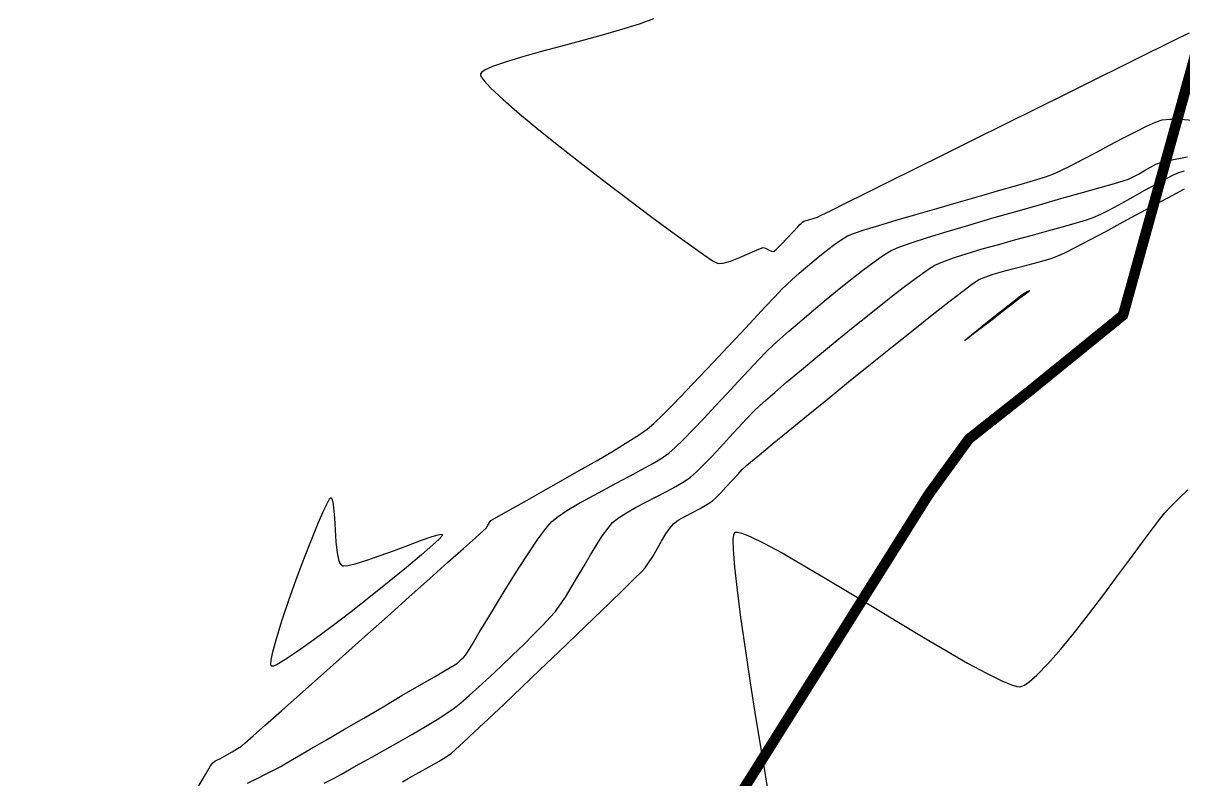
# Model space of a CAD drawing. Header units: metres. Extents: x 708868 to 711043, y 5411316 to 5413138.
# Drawn here: x 710275.7 to 710386.3, y 5412477.5 to 5412549.5 of the extents above; entities that cross this region are included whole.
import ezdxf

# ---------------------------------------------------------------- set-up
doc = ezdxf.new("R2010")
doc.units = ezdxf.units.M
doc.linetypes.add('DASHED', pattern=[0.75, 0.5, -0.25])
for name, color, linetype in [('C-ANNO-TABL', 1, 'Continuous'), ('Rionegro 2010_Contours', 7, 'Continuous'), ('Rionegro 2014_Contours', 7, 'Continuous'), ('Rionegro 2018_Contours', 7, 'Continuous')]:
    doc.layers.add(name, color=color, linetype=linetype)

msp = doc.modelspace()

# ---------------------------------------------------------------- linework, layer by layer
at = {"layer": 'C-ANNO-TABL', "color": 4, "linetype": 'DASHED', "true_color": 0x3dffff, "const_width": 1, "flags": 128}
msp.add_lwpolyline([(711042.54, 5413065.08), (710960.96, 5413110.4), (710928.51, 5413129.62), (710904.96, 5413136.48), (710878.34, 5413137.92), (710860.98, 5413136.79), (710843.25, 5413130), (710825.89, 5413114.54), (710808.92, 5413089.66), (710785.53, 5413050.07), (710767.48, 5413018.5), (710750.58, 5412962.4), (710732.95, 5412902.16), (710722.63, 5412876.69), (710711.1, 5412854.24), (710709.27, 5412838.47), (710712.25, 5412799.16), (710711.4, 5412767.16), (710706.84, 5412750.08), (710696.97, 5412735.65), (710677.97, 5412728.44), (710654.04, 5412726.54), (710627.07, 5412724.64), (710606.56, 5412720.47), (710589.8, 5412712.38), (710580.58, 5412698.73), (710577.45, 5412692.07), (710576.62, 5412681.45), (710581.7, 5412658.89), (710586.52, 5412640.58), (710590.14, 5412620.11), (710586.76, 5412609.51), (710569.89, 5412600.36), (710548.45, 5412592.65), (710519.16, 5412593.65), (710507.9, 5412592.67), (710498.04, 5412592.91), (710476.65, 5412590.53), (710453.44, 5412584.65), (710430.06, 5412578.87), (710407.17, 5412571.65), (710393.36, 5412565.35), (710390.57, 5412558.78), (710388.56, 5412550.53), (710383.7, 5412533.01), (710380.56, 5412521.69), (710371.65, 5412514.46), (710365.86, 5412509.89), (710362.01, 5412504.59), (710331.38, 5412455.85), (710322.46, 5412437.3), (710314.75, 5412419.96), (710310.91, 5412404.45), (710310.19, 5412389.52), (710312.36, 5412375.55), (710316.7, 5412365.43), (710327.06, 5412353.87), (710331.95, 5412345.85), (710336.14, 5412343.08), (710341.7, 5412343.55), (710347.66, 5412345.73), (710357.76, 5412346.03), (710373.48, 5412344.55), (710380.94, 5412341.93), (710387.56, 5412337.03), (710390.34, 5412331.13), (710393.23, 5412321.91), (710394.37, 5412314.08), (710391.95, 5412287.73), (710391.95, 5412242), (710398.77, 5412181.36), (710397.17, 5412154.92), (710391.09, 5412141.08), (710382.35, 5412135.26), (710365.93, 5412125.12), (710349.52, 5412122.86), (710314.94, 5412100.53), (710310.16, 5412097.45), (710304.08, 5412096.97), (710288.95, 5412103.64), (710260.4, 5412118.75), (710227.16, 5412131.8), (710192.2, 5412139.84), (710067.13, 5412167.23), (710056.51, 5412173.82), (710010.25, 5412214.54), (709997.9, 5412231.7), (709990.99, 5412235.84), (709981.95, 5412236.81), (709941.87, 5412226.35), (709906.21, 5412219.68), (709872.55, 5412206.97), (709858.98, 5412200.97), (709841.48, 5412178.77), (709831.7, 5412162.57), (709826.82, 5412138.12), (709826.1, 5412113.87), (709847.99, 5412057.97), (709847.99, 5412027.52), (709841.15, 5411995.84), (709821.68, 5411967.67), (709785.13, 5411896), (709764.5, 5411870.43), (709729.92, 5411841.63), (709687.88, 5411828.1), (709653.61, 5411828.39), (709636.8, 5411836.29), (709611.99, 5411871.53), (709572.15, 5411935.23), (709533.47, 5411953.88), (709461.2, 5411963.08), (709400.58, 5411961.74), (709328.3, 5411946.17), (709283.9, 5411933.17), (709246.82, 5411886.15), (709230.21, 5411871.99), (709186.77, 5411865.79), (709143.57, 5411868.97), (709131.37, 5411871.68), (709115.44, 5411870.35), (709084.2, 5411857.65), (709062.64, 5411854.33), (708913.41, 5411851.54)], dxfattribs=at)
at = {"layer": 'Rionegro 2010_Contours'}
for points in [[(710321.04, 5412542.62, 249), (710321.45, 5412542.24, 249), (710323.01, 5412540.89, 249), (710324.84, 5412539.37, 249), (710326.89, 5412537.73, 249), (710329.07, 5412536.02, 249), (710331.3, 5412534.29, 249), (710333.51, 5412532.62, 249), (710335.61, 5412531.04, 249), (710337.54, 5412529.62, 249), (710339.21, 5412528.41, 249), (710340.55, 5412527.47, 249), (710341.48, 5412526.85, 249), (710341.93, 5412526.61, 249), (710342.43, 5412526.65, 249), (710343.13, 5412526.85, 249), (710343.92, 5412527.15, 249), (710344.72, 5412527.49, 249), (710345.44, 5412527.81, 249), (710345.97, 5412528.05, 249), (710346.24, 5412528.14, 249), (710346.46, 5412528.07, 249), (710346.75, 5412527.93, 249), (710347.03, 5412527.79, 249), (710347.24, 5412527.75, 249), (710347.49, 5412527.95, 249), (710347.96, 5412528.42, 249), (710348.53, 5412529.03, 249), (710349.1, 5412529.64, 249), (710349.54, 5412530.12, 249), (710349.74, 5412530.34, 249), (710349.85, 5412530.44, 249), (710350, 5412530.56, 249), (710350.12, 5412530.65, 249), (710350.33, 5412530.71, 249), (710350.7, 5412530.82, 249), (710351.11, 5412530.94, 249), (710351.42, 5412531.04, 249), (710351.78, 5412531.21, 249), (710352.72, 5412531.67, 249), (710354.16, 5412532.39, 249), (710356.03, 5412533.31, 249), (710358.26, 5412534.42, 249), (710360.78, 5412535.67, 249), (710363.52, 5412537.03, 249), (710366.4, 5412538.46, 249), (710369.36, 5412539.93, 249), (710372.31, 5412541.4, 249), (710375.19, 5412542.83, 249), (710377.92, 5412544.18, 249), (710380.44, 5412545.43, 249), (710382.67, 5412546.53, 249), (710384.53, 5412547.46, 249), (710385.96, 5412548.16, 249), (710386.89, 5412548.61, 249)], [(710292.31, 5412476.68, 248), (710293.04, 5412477.9, 248), (710293.54, 5412478.72, 248), (710293.74, 5412479.03, 248), (710293.93, 5412479.16, 248), (710294.2, 5412479.3, 248), (710294.41, 5412479.41, 248), (710294.64, 5412479.53, 248), (710295.08, 5412479.78, 248), (710295.61, 5412480.08, 248), (710296.11, 5412480.38, 248), (710296.48, 5412480.62, 248), (710296.81, 5412480.9, 248), (710297.6, 5412481.59, 248), (710298.78, 5412482.64, 248), (710300.29, 5412483.97, 248), (710302.06, 5412485.54, 248), (710304.02, 5412487.29, 248), (710306.11, 5412489.15, 248), (710308.26, 5412491.07, 248), (710310.41, 5412492.98, 248), (710312.48, 5412494.84, 248), (710314.43, 5412496.57, 248), (710316.17, 5412498.13, 248), (710317.65, 5412499.45, 248), (710318.79, 5412500.47, 248), (710319.53, 5412501.14, 248), (710319.81, 5412501.39, 248), (710319.96, 5412501.62, 248), (710320.13, 5412501.91, 248), (710320.28, 5412502.13, 248), (710320.56, 5412502.29, 248), (710321.28, 5412502.7, 248), (710322.36, 5412503.3, 248), (710323.73, 5412504.06, 248), (710325.29, 5412504.94, 248), (710326.98, 5412505.89, 248), (710328.7, 5412506.87, 248), (710330.39, 5412507.85, 248), (710331.97, 5412508.77, 248), (710333.34, 5412509.6, 248), (710334.44, 5412510.3, 248), (710335.19, 5412510.83, 248), (710335.81, 5412511.37, 248), (710336.67, 5412512.2, 248), (710337.71, 5412513.25, 248), (710338.9, 5412514.47, 248), (710340.18, 5412515.81, 248), (710341.51, 5412517.21, 248), (710342.84, 5412518.64, 248), (710344.14, 5412520.02, 248), (710345.35, 5412521.32, 248), (710346.43, 5412522.48, 248), (710347.34, 5412523.45, 248), (710348.03, 5412524.17, 248), (710348.46, 5412524.59, 248), (710349, 5412525.08, 248), (710349.68, 5412525.68, 248), (710350.46, 5412526.35, 248), (710351.29, 5412527.05, 248), (710352.13, 5412527.74, 248), (710352.94, 5412528.36, 248), (710353.67, 5412528.88, 248), (710354.28, 5412529.25, 248), (710354.86, 5412529.48, 248), (710355.88, 5412529.82, 248), (710357.26, 5412530.25, 248), (710358.93, 5412530.75, 248), (710360.8, 5412531.29, 248), (710362.8, 5412531.87, 248), (710364.86, 5412532.46, 248), (710366.88, 5412533.04, 248), (710368.8, 5412533.59, 248), (710370.54, 5412534.09, 248), (710372.02, 5412534.53, 248), (710373.15, 5412534.89, 248), (710373.87, 5412535.14, 248), (710374.63, 5412535.47, 248), (710375.61, 5412535.96, 248), (710376.75, 5412536.55, 248), (710378, 5412537.2, 248), (710379.28, 5412537.89, 248), (710380.55, 5412538.56, 248), (710381.74, 5412539.17, 248), (710382.8, 5412539.69, 248), (710383.67, 5412540.08, 248), (710384.29, 5412540.3, 248), (710385.03, 5412540.38, 248), (710386.03, 5412540.36, 248), (710387.18, 5412540.28, 248)], [(710297.05, 5412477.07, 247), (710297.97, 5412477.53, 247), (710298.84, 5412477.97, 247), (710299.61, 5412478.35, 247), (710300.22, 5412478.68, 247), (710300.76, 5412478.99, 247), (710301.73, 5412479.55, 247), (710303.03, 5412480.31, 247), (710304.58, 5412481.21, 247), (710306.32, 5412482.22, 247), (710308.15, 5412483.29, 247), (710310, 5412484.37, 247), (710311.79, 5412485.42, 247), (710313.44, 5412486.39, 247), (710314.88, 5412487.22, 247), (710316.01, 5412487.89, 247), (710316.77, 5412488.34, 247), (710317.07, 5412488.52, 247), (710317.25, 5412488.67, 247), (710317.48, 5412488.89, 247), (710317.7, 5412489.1, 247), (710317.86, 5412489.28, 247), (710318.05, 5412489.58, 247), (710318.5, 5412490.33, 247), (710319.16, 5412491.43, 247), (710319.97, 5412492.78, 247), (710320.91, 5412494.31, 247), (710321.9, 5412495.92, 247), (710322.91, 5412497.53, 247), (710323.88, 5412499.03, 247), (710324.76, 5412500.33, 247), (710325.51, 5412501.36, 247), (710326.08, 5412502.02, 247), (710326.68, 5412502.5, 247), (710327.52, 5412503.06, 247), (710328.54, 5412503.67, 247), (710329.71, 5412504.32, 247), (710330.96, 5412504.99, 247), (710332.23, 5412505.67, 247), (710333.49, 5412506.33, 247), (710334.67, 5412506.97, 247), (710335.73, 5412507.56, 247), (710336.6, 5412508.09, 247), (710337.24, 5412508.53, 247), (710337.85, 5412509.07, 247), (710338.64, 5412509.83, 247), (710339.57, 5412510.78, 247), (710340.59, 5412511.85, 247), (710341.67, 5412513.01, 247), (710342.77, 5412514.2, 247), (710343.85, 5412515.37, 247), (710344.87, 5412516.46, 247), (710345.79, 5412517.44, 247), (710346.58, 5412518.25, 247), (710347.19, 5412518.84, 247), (710347.82, 5412519.41, 247), (710348.67, 5412520.15, 247), (710349.69, 5412521.03, 247), (710350.84, 5412522.01, 247), (710352.06, 5412523.03, 247), (710353.32, 5412524.06, 247), (710354.56, 5412525.06, 247), (710355.74, 5412525.98, 247), (710356.81, 5412526.78, 247), (710357.73, 5412527.42, 247), (710358.45, 5412527.85, 247), (710359.17, 5412528.16, 247), (710360.36, 5412528.58, 247), (710361.92, 5412529.08, 247), (710363.78, 5412529.66, 247), (710365.85, 5412530.28, 247), (710368.06, 5412530.92, 247), (710370.33, 5412531.58, 247), (710372.58, 5412532.22, 247), (710374.72, 5412532.83, 247), (710376.68, 5412533.38, 247), (710378.38, 5412533.86, 247), (710379.73, 5412534.25, 247), (710380.66, 5412534.52, 247), (710381.09, 5412534.66, 247), (710381.51, 5412534.86, 247), (710382.03, 5412535.14, 247), (710382.6, 5412535.47, 247), (710383.17, 5412535.79, 247), (710383.7, 5412536.07, 247), (710384.12, 5412536.25, 247), (710384.63, 5412536.38, 247), (710385.53, 5412536.57, 247), (710386.7, 5412536.79, 247)], [(710304.38, 5412477.07, 246), (710305.33, 5412477.57, 246), (710306.03, 5412477.95, 246), (710306.77, 5412478.37, 246), (710307.75, 5412478.91, 246), (710308.9, 5412479.55, 246), (710310.16, 5412480.26, 246), (710311.47, 5412481, 246), (710312.78, 5412481.75, 246), (710314.02, 5412482.47, 246), (710315.14, 5412483.15, 246), (710316.08, 5412483.75, 246), (710316.78, 5412484.23, 246), (710317.4, 5412484.73, 246), (710318.2, 5412485.42, 246), (710319.13, 5412486.26, 246), (710320.16, 5412487.21, 246), (710321.25, 5412488.23, 246), (710322.34, 5412489.28, 246), (710323.4, 5412490.31, 246), (710324.38, 5412491.29, 246), (710325.24, 5412492.16, 246), (710325.93, 5412492.89, 246), (710326.42, 5412493.44, 246), (710326.86, 5412494.04, 246), (710327.37, 5412494.82, 246), (710327.93, 5412495.74, 246), (710328.53, 5412496.75, 246), (710329.15, 5412497.8, 246), (710329.76, 5412498.84, 246), (710330.36, 5412499.82, 246), (710330.92, 5412500.69, 246), (710331.44, 5412501.4, 246), (710331.88, 5412501.91, 246), (710332.44, 5412502.36, 246), (710333.19, 5412502.84, 246), (710334.07, 5412503.34, 246), (710335.04, 5412503.86, 246), (710336.04, 5412504.38, 246), (710337.02, 5412504.88, 246), (710337.92, 5412505.37, 246), (710338.7, 5412505.83, 246), (710339.3, 5412506.24, 246), (710339.87, 5412506.74, 246), (710340.56, 5412507.42, 246), (710341.34, 5412508.23, 246), (710342.17, 5412509.12, 246), (710343.02, 5412510.05, 246), (710343.85, 5412510.96, 246), (710344.64, 5412511.81, 246), (710345.34, 5412512.53, 246), (710345.91, 5412513.09, 246), (710346.45, 5412513.57, 246), (710347.34, 5412514.33, 246), (710348.51, 5412515.32, 246), (710349.9, 5412516.48, 246), (710351.46, 5412517.78, 246), (710353.12, 5412519.14, 246), (710354.82, 5412520.53, 246), (710356.51, 5412521.89, 246), (710358.12, 5412523.17, 246), (710359.6, 5412524.32, 246), (710360.88, 5412525.29, 246), (710361.9, 5412526.01, 246), (710362.61, 5412526.45, 246), (710363.36, 5412526.78, 246), (710364.4, 5412527.16, 246), (710365.68, 5412527.57, 246), (710367.13, 5412528, 246), (710368.7, 5412528.44, 246), (710370.33, 5412528.89, 246), (710371.94, 5412529.33, 246), (710373.48, 5412529.75, 246), (710374.89, 5412530.13, 246), (710376.11, 5412530.48, 246), (710377.07, 5412530.77, 246), (710377.71, 5412530.99, 246), (710378.45, 5412531.33, 246), (710379.38, 5412531.8, 246), (710380.43, 5412532.37, 246), (710381.54, 5412532.98, 246), (710382.65, 5412533.6, 246), (710383.71, 5412534.19, 246), (710384.64, 5412534.69, 246), (710385.38, 5412535.08, 246), (710385.88, 5412535.29, 246), (710386.43, 5412535.46, 246)], [(710371.02, 5412523.53, 244), (710370.99, 5412523.52, 244), (710370.9, 5412523.44, 244), (710370.63, 5412523.24, 244), (710370.09, 5412522.81, 244), (710369.2, 5412522.12, 244), (710368.19, 5412521.34, 244), (710367.18, 5412520.57, 244), (710366.3, 5412519.9, 244), (710365.78, 5412519.5, 244), (710365.53, 5412519.32, 244), (710365.45, 5412519.27, 244), (710365.44, 5412519.26, 244), (710365.45, 5412519.27, 244), (710365.52, 5412519.34, 244), (710365.76, 5412519.53, 244), (710366.27, 5412519.95, 244), (710367.13, 5412520.64, 244), (710368.12, 5412521.44, 244), (710369.12, 5412522.23, 244), (710370.01, 5412522.94, 244), (710370.66, 5412523.44, 244), (710370.94, 5412523.66, 244), (710371.19, 5412523.81, 244), (710371.49, 5412523.97, 244), (710371.66, 5412524.03, 244), (710371.53, 5412523.91, 244), (710371.25, 5412523.7, 244), (710371.02, 5412523.53, 244)], [(710346.77, 5412475.94, 244), (710346.16, 5412479.61, 244), (710345.57, 5412483.2, 244), (710345.03, 5412486.65, 244), (710344.54, 5412489.9, 244), (710344.12, 5412492.86, 244), (710343.78, 5412495.47, 244), (710343.53, 5412497.66, 244), (710343.4, 5412499.35, 244), (710343.39, 5412500.3, 244), (710343.43, 5412500.75, 244), (710343.49, 5412500.92, 244), (710343.53, 5412500.96, 244), (710343.59, 5412500.99, 244), (710343.78, 5412501, 244), (710344.2, 5412500.91, 244), (710345.01, 5412500.6, 244), (710346.36, 5412499.93, 244), (710348.05, 5412499.02, 244), (710350, 5412497.9, 244), (710352.15, 5412496.63, 244), (710354.44, 5412495.25, 244), (710356.81, 5412493.82, 244), (710359.18, 5412492.38, 244), (710361.5, 5412490.98, 244), (710363.71, 5412489.68, 244), (710365.74, 5412488.52, 244), (710367.53, 5412487.55, 244), (710369.01, 5412486.82, 244), (710369.93, 5412486.44, 244), (710370.44, 5412486.29, 244), (710370.7, 5412486.27, 244), (710370.8, 5412486.28, 244), (710370.91, 5412486.31, 244), (710371.17, 5412486.42, 244), (710371.62, 5412486.73, 244), (710372.35, 5412487.37, 244), (710373.42, 5412488.48, 244), (710374.62, 5412489.86, 244), (710375.92, 5412491.44, 244), (710377.27, 5412493.16, 244), (710378.62, 5412494.94, 244), (710379.94, 5412496.7, 244), (710381.19, 5412498.38, 244), (710382.31, 5412499.91, 244), (710383.27, 5412501.21, 244), (710384.03, 5412502.21, 244), (710384.54, 5412502.84, 244), (710385.09, 5412503.42, 244), (710385.84, 5412504.17, 244), (710386.75, 5412505.04, 244)], [(710299.34, 5412488.23, 248), (710299.31, 5412488.27, 248), (710299.28, 5412488.42, 248), (710299.31, 5412488.81, 248), (710299.47, 5412489.61, 248), (710299.85, 5412490.97, 248), (710300.37, 5412492.64, 248), (710301.01, 5412494.51, 248), (710301.71, 5412496.48, 248), (710302.44, 5412498.43, 248), (710303.15, 5412500.26, 248), (710303.81, 5412501.87, 248), (710304.36, 5412503.15, 248), (710304.71, 5412503.86, 248), (710304.89, 5412504.18, 248), (710304.98, 5412504.28, 248), (710305.01, 5412504.29, 248), (710305.04, 5412504.27, 248), (710305.11, 5412504.18, 248), (710305.19, 5412503.91, 248), (710305.27, 5412503.33, 248), (710305.34, 5412502.36, 248), (710305.41, 5412501.24, 248), (710305.49, 5412500.09, 248), (710305.61, 5412499.05, 248), (710305.74, 5412498.39, 248), (710305.87, 5412498.04, 248), (710305.98, 5412497.89, 248), (710306.04, 5412497.84, 248), (710306.1, 5412497.81, 248), (710306.26, 5412497.79, 248), (710306.64, 5412497.83, 248), (710307.33, 5412497.99, 248), (710308.43, 5412498.33, 248), (710309.71, 5412498.78, 248), (710311.07, 5412499.27, 248), (710312.41, 5412499.78, 248), (710313.64, 5412500.23, 248), (710314.66, 5412500.58, 248), (710315.25, 5412500.75, 248), (710315.54, 5412500.8, 248), (710315.64, 5412500.78, 248), (710315.67, 5412500.76, 248), (710315.66, 5412500.74, 248), (710315.6, 5412500.63, 248), (710315.34, 5412500.35, 248), (710314.74, 5412499.79, 248), (710313.64, 5412498.83, 248), (710312.22, 5412497.64, 248), (710310.57, 5412496.29, 248), (710308.78, 5412494.86, 248), (710306.93, 5412493.41, 248), (710305.11, 5412492.02, 248), (710303.39, 5412490.74, 248), (710301.87, 5412489.66, 248), (710300.63, 5412488.83, 248), (710299.9, 5412488.4, 248), (710299.53, 5412488.24, 248), (710299.38, 5412488.22, 248), (710299.34, 5412488.23, 248)]]:
    msp.add_polyline3d(points, dxfattribs=at)
at = {"layer": 'Rionegro 2014_Contours'}
for points in [[(710335.79, 5412549.95, 249), (710334.4, 5412549.44, 249), (710332.73, 5412548.91, 249), (710330.87, 5412548.37, 249), (710328.9, 5412547.84, 249), (710326.91, 5412547.31, 249), (710324.98, 5412546.79, 249), (710323.2, 5412546.29, 249), (710321.65, 5412545.82, 249), (710320.42, 5412545.38, 249), (710319.73, 5412545.06, 249), (710319.41, 5412544.84, 249), (710319.29, 5412544.7, 249), (710319.27, 5412544.63, 249), (710319.27, 5412544.57, 249), (710319.35, 5412544.4, 249), (710319.62, 5412544.02, 249), (710320.26, 5412543.34, 249), (710321.45, 5412542.24, 249), (710323.01, 5412540.89, 249), (710324.84, 5412539.37, 249), (710326.89, 5412537.73, 249), (710329.07, 5412536.02, 249), (710331.3, 5412534.29, 249), (710333.51, 5412532.62, 249), (710335.61, 5412531.04, 249), (710337.54, 5412529.62, 249), (710339.21, 5412528.41, 249), (710340.55, 5412527.47, 249), (710341.48, 5412526.85, 249), (710341.93, 5412526.61, 249), (710342.43, 5412526.65, 249), (710343.13, 5412526.85, 249), (710343.92, 5412527.15, 249), (710344.72, 5412527.49, 249), (710345.44, 5412527.81, 249), (710345.97, 5412528.05, 249), (710346.24, 5412528.14, 249), (710346.46, 5412528.07, 249), (710346.75, 5412527.93, 249), (710347.03, 5412527.79, 249), (710347.24, 5412527.75, 249), (710347.49, 5412527.95, 249), (710347.96, 5412528.42, 249), (710348.53, 5412529.03, 249), (710349.1, 5412529.64, 249), (710349.54, 5412530.12, 249), (710349.74, 5412530.34, 249), (710349.85, 5412530.44, 249), (710350, 5412530.56, 249), (710350.12, 5412530.65, 249), (710350.33, 5412530.71, 249), (710350.7, 5412530.82, 249), (710351.11, 5412530.94, 249), (710351.42, 5412531.04, 249), (710351.78, 5412531.21, 249), (710352.72, 5412531.67, 249), (710354.16, 5412532.39, 249), (710356.03, 5412533.31, 249), (710358.26, 5412534.42, 249), (710360.78, 5412535.67, 249), (710363.52, 5412537.03, 249), (710366.4, 5412538.46, 249), (710369.36, 5412539.93, 249), (710372.31, 5412541.4, 249), (710375.19, 5412542.83, 249), (710377.92, 5412544.18, 249), (710380.44, 5412545.43, 249), (710382.67, 5412546.53, 249), (710384.53, 5412547.46, 249), (710385.96, 5412548.16, 249), (710386.89, 5412548.61, 249)], [(710292.31, 5412476.68, 248), (710293.04, 5412477.9, 248), (710293.54, 5412478.72, 248), (710293.74, 5412479.03, 248), (710293.93, 5412479.16, 248), (710294.2, 5412479.3, 248), (710294.41, 5412479.41, 248), (710294.64, 5412479.53, 248), (710295.08, 5412479.78, 248), (710295.61, 5412480.08, 248), (710296.11, 5412480.38, 248), (710296.48, 5412480.62, 248), (710296.81, 5412480.9, 248), (710297.6, 5412481.59, 248), (710298.78, 5412482.64, 248), (710300.29, 5412483.97, 248), (710302.06, 5412485.54, 248), (710304.02, 5412487.29, 248), (710306.11, 5412489.15, 248), (710308.26, 5412491.07, 248), (710310.41, 5412492.98, 248), (710312.48, 5412494.84, 248), (710314.43, 5412496.57, 248), (710316.17, 5412498.13, 248), (710317.65, 5412499.45, 248), (710318.79, 5412500.47, 248), (710319.53, 5412501.14, 248), (710319.81, 5412501.39, 248), (710319.96, 5412501.62, 248), (710320.13, 5412501.91, 248), (710320.28, 5412502.13, 248), (710320.56, 5412502.29, 248), (710321.28, 5412502.7, 248), (710322.36, 5412503.3, 248), (710323.73, 5412504.06, 248), (710325.29, 5412504.94, 248), (710326.98, 5412505.89, 248), (710328.7, 5412506.87, 248), (710330.39, 5412507.85, 248), (710331.97, 5412508.77, 248), (710333.34, 5412509.6, 248), (710334.44, 5412510.3, 248), (710335.19, 5412510.83, 248), (710335.81, 5412511.37, 248), (710336.67, 5412512.2, 248), (710337.71, 5412513.25, 248), (710338.9, 5412514.47, 248), (710340.18, 5412515.81, 248), (710341.51, 5412517.21, 248), (710342.84, 5412518.64, 248), (710344.14, 5412520.02, 248), (710345.35, 5412521.32, 248), (710346.43, 5412522.48, 248), (710347.34, 5412523.45, 248), (710348.03, 5412524.17, 248), (710348.46, 5412524.59, 248), (710349, 5412525.08, 248), (710349.68, 5412525.68, 248), (710350.46, 5412526.35, 248), (710351.29, 5412527.05, 248), (710352.13, 5412527.74, 248), (710352.94, 5412528.36, 248), (710353.67, 5412528.88, 248), (710354.28, 5412529.25, 248), (710354.86, 5412529.48, 248), (710355.88, 5412529.82, 248), (710357.26, 5412530.25, 248), (710358.93, 5412530.75, 248), (710360.8, 5412531.29, 248), (710362.8, 5412531.87, 248), (710364.86, 5412532.46, 248), (710366.88, 5412533.04, 248), (710368.8, 5412533.59, 248), (710370.54, 5412534.09, 248), (710372.02, 5412534.53, 248), (710373.15, 5412534.89, 248), (710373.87, 5412535.14, 248), (710374.63, 5412535.47, 248), (710375.61, 5412535.96, 248), (710376.75, 5412536.55, 248), (710378, 5412537.2, 248), (710379.28, 5412537.89, 248), (710380.55, 5412538.56, 248), (710381.74, 5412539.17, 248), (710382.8, 5412539.69, 248), (710383.67, 5412540.08, 248), (710384.29, 5412540.3, 248), (710385.03, 5412540.38, 248), (710386.03, 5412540.36, 248), (710387.18, 5412540.28, 248)], [(710297.05, 5412477.07, 247), (710297.97, 5412477.53, 247), (710298.84, 5412477.97, 247), (710299.61, 5412478.35, 247), (710300.22, 5412478.68, 247), (710300.76, 5412478.99, 247), (710301.73, 5412479.55, 247), (710303.03, 5412480.31, 247), (710304.58, 5412481.21, 247), (710306.32, 5412482.22, 247), (710308.15, 5412483.29, 247), (710310, 5412484.37, 247), (710311.79, 5412485.42, 247), (710313.44, 5412486.39, 247), (710314.88, 5412487.22, 247), (710316.01, 5412487.89, 247), (710316.77, 5412488.34, 247), (710317.07, 5412488.52, 247), (710317.25, 5412488.67, 247), (710317.48, 5412488.89, 247), (710317.7, 5412489.1, 247), (710317.86, 5412489.28, 247), (710318.05, 5412489.58, 247), (710318.5, 5412490.33, 247), (710319.16, 5412491.43, 247), (710319.97, 5412492.78, 247), (710320.91, 5412494.31, 247), (710321.9, 5412495.92, 247), (710322.91, 5412497.53, 247), (710323.88, 5412499.03, 247), (710324.76, 5412500.33, 247), (710325.51, 5412501.36, 247), (710326.08, 5412502.02, 247), (710326.68, 5412502.5, 247), (710327.52, 5412503.06, 247), (710328.54, 5412503.67, 247), (710329.71, 5412504.32, 247), (710330.96, 5412504.99, 247), (710332.23, 5412505.67, 247), (710333.49, 5412506.33, 247), (710334.67, 5412506.97, 247), (710335.73, 5412507.56, 247), (710336.6, 5412508.09, 247), (710337.24, 5412508.53, 247), (710337.85, 5412509.07, 247), (710338.64, 5412509.83, 247), (710339.57, 5412510.78, 247), (710340.59, 5412511.85, 247), (710341.67, 5412513.01, 247), (710342.77, 5412514.2, 247), (710343.85, 5412515.37, 247), (710344.87, 5412516.46, 247), (710345.79, 5412517.44, 247), (710346.58, 5412518.25, 247), (710347.19, 5412518.84, 247), (710347.82, 5412519.41, 247), (710348.67, 5412520.15, 247), (710349.69, 5412521.03, 247), (710350.84, 5412522.01, 247), (710352.06, 5412523.03, 247), (710353.32, 5412524.06, 247), (710354.56, 5412525.06, 247), (710355.74, 5412525.98, 247), (710356.81, 5412526.78, 247), (710357.73, 5412527.42, 247), (710358.45, 5412527.85, 247), (710359.17, 5412528.16, 247), (710360.36, 5412528.58, 247), (710361.92, 5412529.08, 247), (710363.78, 5412529.66, 247), (710365.85, 5412530.28, 247), (710368.06, 5412530.92, 247), (710370.33, 5412531.58, 247), (710372.58, 5412532.22, 247), (710374.72, 5412532.83, 247), (710376.68, 5412533.38, 247), (710378.38, 5412533.86, 247), (710379.73, 5412534.25, 247), (710380.66, 5412534.52, 247), (710381.09, 5412534.66, 247), (710381.51, 5412534.86, 247), (710382.03, 5412535.14, 247), (710382.6, 5412535.47, 247), (710383.17, 5412535.79, 247), (710383.7, 5412536.07, 247), (710384.12, 5412536.25, 247), (710384.63, 5412536.38, 247), (710385.53, 5412536.57, 247), (710386.7, 5412536.79, 247)], [(710304.38, 5412477.07, 246), (710305.33, 5412477.57, 246), (710306.03, 5412477.95, 246), (710306.77, 5412478.37, 246), (710307.75, 5412478.91, 246), (710308.9, 5412479.55, 246), (710310.16, 5412480.26, 246), (710311.47, 5412481, 246), (710312.78, 5412481.75, 246), (710314.02, 5412482.47, 246), (710315.14, 5412483.15, 246), (710316.08, 5412483.75, 246), (710316.78, 5412484.23, 246), (710317.4, 5412484.73, 246), (710318.2, 5412485.42, 246), (710319.13, 5412486.26, 246), (710320.16, 5412487.21, 246), (710321.25, 5412488.23, 246), (710322.34, 5412489.28, 246), (710323.4, 5412490.31, 246), (710324.38, 5412491.29, 246), (710325.24, 5412492.16, 246), (710325.93, 5412492.89, 246), (710326.42, 5412493.44, 246), (710326.86, 5412494.04, 246), (710327.37, 5412494.82, 246), (710327.93, 5412495.74, 246), (710328.53, 5412496.75, 246), (710329.15, 5412497.8, 246), (710329.76, 5412498.84, 246), (710330.36, 5412499.82, 246), (710330.92, 5412500.69, 246), (710331.44, 5412501.4, 246), (710331.88, 5412501.91, 246), (710332.44, 5412502.36, 246), (710333.19, 5412502.84, 246), (710334.07, 5412503.34, 246), (710335.04, 5412503.86, 246), (710336.04, 5412504.38, 246), (710337.02, 5412504.88, 246), (710337.92, 5412505.37, 246), (710338.7, 5412505.83, 246), (710339.3, 5412506.24, 246), (710339.87, 5412506.74, 246), (710340.56, 5412507.42, 246), (710341.34, 5412508.23, 246), (710342.17, 5412509.12, 246), (710343.02, 5412510.05, 246), (710343.85, 5412510.96, 246), (710344.64, 5412511.81, 246), (710345.34, 5412512.53, 246), (710345.91, 5412513.09, 246), (710346.45, 5412513.57, 246), (710347.34, 5412514.33, 246), (710348.51, 5412515.32, 246), (710349.9, 5412516.48, 246), (710351.46, 5412517.78, 246), (710353.12, 5412519.14, 246), (710354.82, 5412520.53, 246), (710356.51, 5412521.89, 246), (710358.12, 5412523.17, 246), (710359.6, 5412524.32, 246), (710360.88, 5412525.29, 246), (710361.9, 5412526.01, 246), (710362.61, 5412526.45, 246), (710363.36, 5412526.78, 246), (710364.4, 5412527.16, 246), (710365.68, 5412527.57, 246), (710367.13, 5412528, 246), (710368.7, 5412528.44, 246), (710370.33, 5412528.89, 246), (710371.94, 5412529.33, 246), (710373.48, 5412529.75, 246), (710374.89, 5412530.13, 246), (710376.11, 5412530.48, 246), (710377.07, 5412530.77, 246), (710377.71, 5412530.99, 246), (710378.45, 5412531.33, 246), (710379.38, 5412531.8, 246), (710380.43, 5412532.37, 246), (710381.54, 5412532.98, 246), (710382.65, 5412533.6, 246), (710383.71, 5412534.19, 246), (710384.64, 5412534.69, 246), (710385.38, 5412535.08, 246), (710385.88, 5412535.29, 246), (710386.43, 5412535.46, 246)], [(710311.84, 5412477.22, 245), (710312.37, 5412477.52, 245), (710313.05, 5412477.89, 245), (710313.81, 5412478.31, 245), (710314.59, 5412478.76, 245), (710315.34, 5412479.19, 245), (710316, 5412479.6, 245), (710316.5, 5412479.94, 245), (710316.89, 5412480.28, 245), (710317.65, 5412480.98, 245), (710318.72, 5412481.97, 245), (710320.04, 5412483.22, 245), (710321.56, 5412484.65, 245), (710323.21, 5412486.22, 245), (710324.95, 5412487.88, 245), (710326.71, 5412489.56, 245), (710328.44, 5412491.22, 245), (710330.08, 5412492.8, 245), (710331.58, 5412494.25, 245), (710332.87, 5412495.5, 245), (710333.9, 5412496.52, 245), (710334.62, 5412497.23, 245), (710334.97, 5412497.6, 245), (710335.3, 5412498.07, 245), (710335.7, 5412498.69, 245), (710336.12, 5412499.41, 245), (710336.55, 5412500.15, 245), (710336.97, 5412500.84, 245), (710337.36, 5412501.41, 245), (710337.68, 5412501.8, 245), (710338.13, 5412502.14, 245), (710338.76, 5412502.51, 245), (710339.49, 5412502.89, 245), (710340.23, 5412503.27, 245), (710340.88, 5412503.63, 245), (710341.36, 5412503.95, 245), (710341.73, 5412504.28, 245), (710342.2, 5412504.75, 245), (710342.72, 5412505.31, 245), (710343.26, 5412505.9, 245), (710343.78, 5412506.47, 245), (710344.25, 5412506.97, 245), (710344.64, 5412507.35, 245), (710345.04, 5412507.68, 245), (710345.88, 5412508.38, 245), (710347.09, 5412509.38, 245), (710348.62, 5412510.63, 245), (710350.38, 5412512.07, 245), (710352.33, 5412513.65, 245), (710354.38, 5412515.32, 245), (710356.47, 5412517.01, 245), (710358.55, 5412518.68, 245), (710360.53, 5412520.27, 245), (710362.36, 5412521.72, 245), (710363.96, 5412522.97, 245), (710365.28, 5412523.99, 245), (710366.24, 5412524.7, 245), (710366.77, 5412525.06, 245), (710367.38, 5412525.32, 245), (710368.16, 5412525.59, 245), (710369.05, 5412525.85, 245), (710370.03, 5412526.12, 245), (710371.02, 5412526.37, 245), (710372, 5412526.62, 245), (710372.91, 5412526.87, 245), (710373.71, 5412527.1, 245), (710374.34, 5412527.33, 245), (710375, 5412527.64, 245), (710376.05, 5412528.17, 245), (710377.39, 5412528.87, 245), (710378.93, 5412529.68, 245), (710380.57, 5412530.57, 245), (710382.24, 5412531.46, 245), (710383.83, 5412532.32, 245), (710385.26, 5412533.09, 245), (710386.43, 5412533.72, 245)], [(710371.02, 5412523.53, 244), (710370.99, 5412523.52, 244), (710370.9, 5412523.44, 244), (710370.63, 5412523.24, 244), (710370.09, 5412522.81, 244), (710369.2, 5412522.12, 244), (710368.19, 5412521.34, 244), (710367.18, 5412520.57, 244), (710366.3, 5412519.9, 244), (710365.78, 5412519.5, 244), (710365.53, 5412519.32, 244), (710365.45, 5412519.27, 244), (710365.44, 5412519.26, 244), (710365.45, 5412519.27, 244), (710365.52, 5412519.34, 244), (710365.76, 5412519.53, 244), (710366.27, 5412519.95, 244), (710367.13, 5412520.64, 244), (710368.12, 5412521.44, 244), (710369.12, 5412522.23, 244), (710370.01, 5412522.94, 244), (710370.66, 5412523.44, 244), (710370.94, 5412523.66, 244), (710371.19, 5412523.81, 244), (710371.49, 5412523.97, 244), (710371.66, 5412524.03, 244), (710371.53, 5412523.91, 244), (710371.25, 5412523.7, 244), (710371.02, 5412523.53, 244)], [(710346.77, 5412475.94, 244), (710346.16, 5412479.61, 244), (710345.57, 5412483.2, 244), (710345.03, 5412486.65, 244), (710344.54, 5412489.9, 244), (710344.12, 5412492.86, 244), (710343.78, 5412495.47, 244), (710343.53, 5412497.66, 244), (710343.4, 5412499.35, 244), (710343.39, 5412500.3, 244), (710343.43, 5412500.75, 244), (710343.49, 5412500.92, 244), (710343.53, 5412500.96, 244), (710343.59, 5412500.99, 244), (710343.78, 5412501, 244), (710344.2, 5412500.91, 244), (710345.01, 5412500.6, 244), (710346.36, 5412499.93, 244), (710348.05, 5412499.02, 244), (710350, 5412497.9, 244), (710352.15, 5412496.63, 244), (710354.44, 5412495.25, 244), (710356.81, 5412493.82, 244), (710359.18, 5412492.38, 244), (710361.5, 5412490.98, 244), (710363.71, 5412489.68, 244), (710365.74, 5412488.52, 244), (710367.53, 5412487.55, 244), (710369.01, 5412486.82, 244), (710369.93, 5412486.44, 244), (710370.44, 5412486.29, 244), (710370.7, 5412486.27, 244), (710370.8, 5412486.28, 244), (710370.91, 5412486.31, 244), (710371.17, 5412486.42, 244), (710371.62, 5412486.73, 244), (710372.35, 5412487.37, 244), (710373.42, 5412488.48, 244), (710374.62, 5412489.86, 244), (710375.92, 5412491.44, 244), (710377.27, 5412493.16, 244), (710378.62, 5412494.94, 244), (710379.94, 5412496.7, 244), (710381.19, 5412498.38, 244), (710382.31, 5412499.91, 244), (710383.27, 5412501.21, 244), (710384.03, 5412502.21, 244), (710384.54, 5412502.84, 244), (710385.09, 5412503.42, 244), (710385.84, 5412504.17, 244), (710386.75, 5412505.04, 244)], [(710299.34, 5412488.23, 248), (710299.31, 5412488.27, 248), (710299.28, 5412488.42, 248), (710299.31, 5412488.81, 248), (710299.47, 5412489.61, 248), (710299.85, 5412490.97, 248), (710300.37, 5412492.64, 248), (710301.01, 5412494.51, 248), (710301.71, 5412496.48, 248), (710302.44, 5412498.43, 248), (710303.15, 5412500.26, 248), (710303.81, 5412501.87, 248), (710304.36, 5412503.15, 248), (710304.71, 5412503.86, 248), (710304.89, 5412504.18, 248), (710304.98, 5412504.28, 248), (710305.01, 5412504.29, 248), (710305.04, 5412504.27, 248), (710305.11, 5412504.18, 248), (710305.19, 5412503.91, 248), (710305.27, 5412503.33, 248), (710305.34, 5412502.36, 248), (710305.41, 5412501.24, 248), (710305.49, 5412500.09, 248), (710305.61, 5412499.05, 248), (710305.74, 5412498.39, 248), (710305.87, 5412498.04, 248), (710305.98, 5412497.89, 248), (710306.04, 5412497.84, 248), (710306.1, 5412497.81, 248), (710306.26, 5412497.79, 248), (710306.64, 5412497.83, 248), (710307.33, 5412497.99, 248), (710308.43, 5412498.33, 248), (710309.71, 5412498.78, 248), (710311.07, 5412499.27, 248), (710312.41, 5412499.78, 248), (710313.64, 5412500.23, 248), (710314.66, 5412500.58, 248), (710315.25, 5412500.75, 248), (710315.54, 5412500.8, 248), (710315.64, 5412500.78, 248), (710315.67, 5412500.76, 248), (710315.66, 5412500.74, 248), (710315.6, 5412500.63, 248), (710315.34, 5412500.35, 248), (710314.74, 5412499.79, 248), (710313.64, 5412498.83, 248), (710312.22, 5412497.64, 248), (710310.57, 5412496.29, 248), (710308.78, 5412494.86, 248), (710306.93, 5412493.41, 248), (710305.11, 5412492.02, 248), (710303.39, 5412490.74, 248), (710301.87, 5412489.66, 248), (710300.63, 5412488.83, 248), (710299.9, 5412488.4, 248), (710299.53, 5412488.24, 248), (710299.38, 5412488.22, 248), (710299.34, 5412488.23, 248)]]:
    msp.add_polyline3d(points, dxfattribs=at)
at = {"layer": 'Rionegro 2018_Contours'}
for points in [[(710335.79, 5412549.95, 249), (710334.4, 5412549.44, 249), (710332.73, 5412548.91, 249), (710330.87, 5412548.37, 249), (710328.9, 5412547.84, 249), (710326.91, 5412547.31, 249), (710324.98, 5412546.79, 249), (710323.2, 5412546.29, 249), (710321.65, 5412545.82, 249), (710320.42, 5412545.38, 249), (710319.73, 5412545.06, 249), (710319.41, 5412544.84, 249), (710319.29, 5412544.7, 249), (710319.27, 5412544.63, 249), (710319.27, 5412544.57, 249), (710319.35, 5412544.4, 249), (710319.62, 5412544.02, 249), (710320.26, 5412543.34, 249), (710321.45, 5412542.24, 249), (710323.01, 5412540.89, 249), (710324.84, 5412539.37, 249), (710326.89, 5412537.73, 249), (710329.07, 5412536.02, 249), (710331.3, 5412534.29, 249), (710333.51, 5412532.62, 249), (710335.61, 5412531.04, 249), (710337.54, 5412529.62, 249), (710339.21, 5412528.41, 249), (710340.55, 5412527.47, 249), (710341.48, 5412526.85, 249), (710341.93, 5412526.61, 249), (710342.43, 5412526.65, 249), (710343.13, 5412526.85, 249), (710343.92, 5412527.15, 249), (710344.72, 5412527.49, 249), (710345.44, 5412527.81, 249), (710345.97, 5412528.05, 249), (710346.24, 5412528.14, 249), (710346.46, 5412528.07, 249), (710346.75, 5412527.93, 249), (710347.03, 5412527.79, 249), (710347.24, 5412527.75, 249), (710347.49, 5412527.95, 249), (710347.96, 5412528.42, 249), (710348.53, 5412529.03, 249), (710349.1, 5412529.64, 249), (710349.54, 5412530.12, 249), (710349.74, 5412530.34, 249), (710349.85, 5412530.44, 249), (710350, 5412530.56, 249), (710350.12, 5412530.65, 249), (710350.33, 5412530.71, 249), (710350.7, 5412530.82, 249), (710351.11, 5412530.94, 249), (710351.42, 5412531.04, 249), (710351.78, 5412531.21, 249), (710352.72, 5412531.67, 249), (710354.16, 5412532.39, 249), (710356.03, 5412533.31, 249), (710358.26, 5412534.42, 249), (710360.78, 5412535.67, 249), (710363.52, 5412537.03, 249), (710366.4, 5412538.46, 249), (710369.36, 5412539.93, 249), (710372.31, 5412541.4, 249), (710375.19, 5412542.83, 249), (710377.92, 5412544.18, 249), (710380.44, 5412545.43, 249), (710382.67, 5412546.53, 249), (710384.53, 5412547.46, 249), (710385.96, 5412548.16, 249), (710386.89, 5412548.61, 249)], [(710292.31, 5412476.68, 248), (710293.04, 5412477.9, 248), (710293.54, 5412478.72, 248), (710293.74, 5412479.03, 248), (710293.93, 5412479.16, 248), (710294.2, 5412479.3, 248), (710294.41, 5412479.41, 248), (710294.64, 5412479.53, 248), (710295.08, 5412479.78, 248), (710295.61, 5412480.08, 248), (710296.11, 5412480.38, 248), (710296.48, 5412480.62, 248), (710296.81, 5412480.9, 248), (710297.6, 5412481.59, 248), (710298.78, 5412482.64, 248), (710300.29, 5412483.97, 248), (710302.06, 5412485.54, 248), (710304.02, 5412487.29, 248), (710306.11, 5412489.15, 248), (710308.26, 5412491.07, 248), (710310.41, 5412492.98, 248), (710312.48, 5412494.84, 248), (710314.43, 5412496.57, 248), (710316.17, 5412498.13, 248), (710317.65, 5412499.45, 248), (710318.79, 5412500.47, 248), (710319.53, 5412501.14, 248), (710319.81, 5412501.39, 248), (710319.96, 5412501.62, 248), (710320.13, 5412501.91, 248), (710320.28, 5412502.13, 248), (710320.56, 5412502.29, 248), (710321.28, 5412502.7, 248), (710322.36, 5412503.3, 248), (710323.73, 5412504.06, 248), (710325.29, 5412504.94, 248), (710326.98, 5412505.89, 248), (710328.7, 5412506.87, 248), (710330.39, 5412507.85, 248), (710331.97, 5412508.77, 248), (710333.34, 5412509.6, 248), (710334.44, 5412510.3, 248), (710335.19, 5412510.83, 248), (710335.81, 5412511.37, 248), (710336.67, 5412512.2, 248), (710337.71, 5412513.25, 248), (710338.9, 5412514.47, 248), (710340.18, 5412515.81, 248), (710341.51, 5412517.21, 248), (710342.84, 5412518.64, 248), (710344.14, 5412520.02, 248), (710345.35, 5412521.32, 248), (710346.43, 5412522.48, 248), (710347.34, 5412523.45, 248), (710348.03, 5412524.17, 248), (710348.46, 5412524.59, 248), (710349, 5412525.08, 248), (710349.68, 5412525.68, 248), (710350.46, 5412526.35, 248), (710351.29, 5412527.05, 248), (710352.13, 5412527.74, 248), (710352.94, 5412528.36, 248), (710353.67, 5412528.88, 248), (710354.28, 5412529.25, 248), (710354.86, 5412529.48, 248), (710355.88, 5412529.82, 248), (710357.26, 5412530.25, 248), (710358.93, 5412530.75, 248), (710360.8, 5412531.29, 248), (710362.8, 5412531.87, 248), (710364.86, 5412532.46, 248), (710366.88, 5412533.04, 248), (710368.8, 5412533.59, 248), (710370.54, 5412534.09, 248), (710372.02, 5412534.53, 248), (710373.15, 5412534.89, 248), (710373.87, 5412535.14, 248), (710374.63, 5412535.47, 248), (710375.61, 5412535.96, 248), (710376.75, 5412536.55, 248), (710378, 5412537.2, 248), (710379.28, 5412537.89, 248), (710380.55, 5412538.56, 248), (710381.74, 5412539.17, 248), (710382.8, 5412539.69, 248), (710383.67, 5412540.08, 248), (710384.29, 5412540.3, 248), (710385.03, 5412540.38, 248), (710386.03, 5412540.36, 248), (710387.18, 5412540.28, 248)], [(710297.05, 5412477.07, 247), (710297.97, 5412477.53, 247), (710298.84, 5412477.97, 247), (710299.61, 5412478.35, 247), (710300.22, 5412478.68, 247), (710300.76, 5412478.99, 247), (710301.73, 5412479.55, 247), (710303.03, 5412480.31, 247), (710304.58, 5412481.21, 247), (710306.32, 5412482.22, 247), (710308.15, 5412483.29, 247), (710310, 5412484.37, 247), (710311.79, 5412485.42, 247), (710313.44, 5412486.39, 247), (710314.88, 5412487.22, 247), (710316.01, 5412487.89, 247), (710316.77, 5412488.34, 247), (710317.07, 5412488.52, 247), (710317.25, 5412488.67, 247), (710317.48, 5412488.89, 247), (710317.7, 5412489.1, 247), (710317.86, 5412489.28, 247), (710318.05, 5412489.58, 247), (710318.5, 5412490.33, 247), (710319.16, 5412491.43, 247), (710319.97, 5412492.78, 247), (710320.91, 5412494.31, 247), (710321.9, 5412495.92, 247), (710322.91, 5412497.53, 247), (710323.88, 5412499.03, 247), (710324.76, 5412500.33, 247), (710325.51, 5412501.36, 247), (710326.08, 5412502.02, 247), (710326.68, 5412502.5, 247), (710327.52, 5412503.06, 247), (710328.54, 5412503.67, 247), (710329.71, 5412504.32, 247), (710330.96, 5412504.99, 247), (710332.23, 5412505.67, 247), (710333.49, 5412506.33, 247), (710334.67, 5412506.97, 247), (710335.73, 5412507.56, 247), (710336.6, 5412508.09, 247), (710337.24, 5412508.53, 247), (710337.85, 5412509.07, 247), (710338.64, 5412509.83, 247), (710339.57, 5412510.78, 247), (710340.59, 5412511.85, 247), (710341.67, 5412513.01, 247), (710342.77, 5412514.2, 247), (710343.85, 5412515.37, 247), (710344.87, 5412516.46, 247), (710345.79, 5412517.44, 247), (710346.58, 5412518.25, 247), (710347.19, 5412518.84, 247), (710347.82, 5412519.41, 247), (710348.67, 5412520.15, 247), (710349.69, 5412521.03, 247), (710350.84, 5412522.01, 247), (710352.06, 5412523.03, 247), (710353.32, 5412524.06, 247), (710354.56, 5412525.06, 247), (710355.74, 5412525.98, 247), (710356.81, 5412526.78, 247), (710357.73, 5412527.42, 247), (710358.45, 5412527.85, 247), (710359.17, 5412528.16, 247), (710360.36, 5412528.58, 247), (710361.92, 5412529.08, 247), (710363.78, 5412529.66, 247), (710365.85, 5412530.28, 247), (710368.06, 5412530.92, 247), (710370.33, 5412531.58, 247), (710372.58, 5412532.22, 247), (710374.72, 5412532.83, 247), (710376.68, 5412533.38, 247), (710378.38, 5412533.86, 247), (710379.73, 5412534.25, 247), (710380.66, 5412534.52, 247), (710381.09, 5412534.66, 247), (710381.51, 5412534.86, 247), (710382.03, 5412535.14, 247), (710382.6, 5412535.47, 247), (710383.17, 5412535.79, 247), (710383.7, 5412536.07, 247), (710384.12, 5412536.25, 247), (710384.63, 5412536.38, 247), (710385.53, 5412536.57, 247), (710386.7, 5412536.79, 247)], [(710304.38, 5412477.07, 246), (710305.33, 5412477.57, 246), (710306.03, 5412477.95, 246), (710306.77, 5412478.37, 246), (710307.75, 5412478.91, 246), (710308.9, 5412479.55, 246), (710310.16, 5412480.26, 246), (710311.47, 5412481, 246), (710312.78, 5412481.75, 246), (710314.02, 5412482.47, 246), (710315.14, 5412483.15, 246), (710316.08, 5412483.75, 246), (710316.78, 5412484.23, 246), (710317.4, 5412484.73, 246), (710318.2, 5412485.42, 246), (710319.13, 5412486.26, 246), (710320.16, 5412487.21, 246), (710321.25, 5412488.23, 246), (710322.34, 5412489.28, 246), (710323.4, 5412490.31, 246), (710324.38, 5412491.29, 246), (710325.24, 5412492.16, 246), (710325.93, 5412492.89, 246), (710326.42, 5412493.44, 246), (710326.86, 5412494.04, 246), (710327.37, 5412494.82, 246), (710327.93, 5412495.74, 246), (710328.53, 5412496.75, 246), (710329.15, 5412497.8, 246), (710329.76, 5412498.84, 246), (710330.36, 5412499.82, 246), (710330.92, 5412500.69, 246), (710331.44, 5412501.4, 246), (710331.88, 5412501.91, 246), (710332.44, 5412502.36, 246), (710333.19, 5412502.84, 246), (710334.07, 5412503.34, 246), (710335.04, 5412503.86, 246), (710336.04, 5412504.38, 246), (710337.02, 5412504.88, 246), (710337.92, 5412505.37, 246), (710338.7, 5412505.83, 246), (710339.3, 5412506.24, 246), (710339.87, 5412506.74, 246), (710340.56, 5412507.42, 246), (710341.34, 5412508.23, 246), (710342.17, 5412509.12, 246), (710343.02, 5412510.05, 246), (710343.85, 5412510.96, 246), (710344.64, 5412511.81, 246), (710345.34, 5412512.53, 246), (710345.91, 5412513.09, 246), (710346.45, 5412513.57, 246), (710347.34, 5412514.33, 246), (710348.51, 5412515.32, 246), (710349.9, 5412516.48, 246), (710351.46, 5412517.78, 246), (710353.12, 5412519.14, 246), (710354.82, 5412520.53, 246), (710356.51, 5412521.89, 246), (710358.12, 5412523.17, 246), (710359.6, 5412524.32, 246), (710360.88, 5412525.29, 246), (710361.9, 5412526.01, 246), (710362.61, 5412526.45, 246), (710363.36, 5412526.78, 246), (710364.4, 5412527.16, 246), (710365.68, 5412527.57, 246), (710367.13, 5412528, 246), (710368.7, 5412528.44, 246), (710370.33, 5412528.89, 246), (710371.94, 5412529.33, 246), (710373.48, 5412529.75, 246), (710374.89, 5412530.13, 246), (710376.11, 5412530.48, 246), (710377.07, 5412530.77, 246), (710377.71, 5412530.99, 246), (710378.45, 5412531.33, 246), (710379.38, 5412531.8, 246), (710380.43, 5412532.37, 246), (710381.54, 5412532.98, 246), (710382.65, 5412533.6, 246), (710383.71, 5412534.19, 246), (710384.64, 5412534.69, 246), (710385.38, 5412535.08, 246), (710385.88, 5412535.29, 246), (710386.43, 5412535.46, 246)], [(710311.84, 5412477.22, 245), (710312.37, 5412477.52, 245), (710313.05, 5412477.89, 245), (710313.81, 5412478.31, 245), (710314.59, 5412478.76, 245), (710315.34, 5412479.19, 245), (710316, 5412479.6, 245), (710316.5, 5412479.94, 245), (710316.89, 5412480.28, 245), (710317.65, 5412480.98, 245), (710318.72, 5412481.97, 245), (710320.04, 5412483.22, 245), (710321.56, 5412484.65, 245), (710323.21, 5412486.22, 245), (710324.95, 5412487.88, 245), (710326.71, 5412489.56, 245), (710328.44, 5412491.22, 245), (710330.08, 5412492.8, 245), (710331.58, 5412494.25, 245), (710332.87, 5412495.5, 245), (710333.9, 5412496.52, 245), (710334.62, 5412497.23, 245), (710334.97, 5412497.6, 245), (710335.3, 5412498.07, 245), (710335.7, 5412498.69, 245), (710336.12, 5412499.41, 245), (710336.55, 5412500.15, 245), (710336.97, 5412500.84, 245), (710337.36, 5412501.41, 245), (710337.68, 5412501.8, 245), (710338.13, 5412502.14, 245), (710338.76, 5412502.51, 245), (710339.49, 5412502.89, 245), (710340.23, 5412503.27, 245), (710340.88, 5412503.63, 245), (710341.36, 5412503.95, 245), (710341.73, 5412504.28, 245), (710342.2, 5412504.75, 245), (710342.72, 5412505.31, 245), (710343.26, 5412505.9, 245), (710343.78, 5412506.47, 245), (710344.25, 5412506.97, 245), (710344.64, 5412507.35, 245), (710345.04, 5412507.68, 245), (710345.88, 5412508.38, 245), (710347.09, 5412509.38, 245), (710348.62, 5412510.63, 245), (710350.38, 5412512.07, 245), (710352.33, 5412513.65, 245), (710354.38, 5412515.32, 245), (710356.47, 5412517.01, 245), (710358.55, 5412518.68, 245), (710360.53, 5412520.27, 245), (710362.36, 5412521.72, 245), (710363.96, 5412522.97, 245), (710365.28, 5412523.99, 245), (710366.24, 5412524.7, 245), (710366.77, 5412525.06, 245), (710367.38, 5412525.32, 245), (710368.16, 5412525.59, 245), (710369.05, 5412525.85, 245), (710370.03, 5412526.12, 245), (710371.02, 5412526.37, 245), (710372, 5412526.62, 245), (710372.91, 5412526.87, 245), (710373.71, 5412527.1, 245), (710374.34, 5412527.33, 245), (710375, 5412527.64, 245), (710376.05, 5412528.17, 245), (710377.39, 5412528.87, 245), (710378.93, 5412529.68, 245), (710380.57, 5412530.57, 245), (710382.24, 5412531.46, 245), (710383.83, 5412532.32, 245), (710385.26, 5412533.09, 245), (710386.43, 5412533.72, 245)], [(710371.02, 5412523.53, 244), (710370.99, 5412523.52, 244), (710370.9, 5412523.44, 244), (710370.63, 5412523.24, 244), (710370.09, 5412522.81, 244), (710369.2, 5412522.12, 244), (710368.19, 5412521.34, 244), (710367.18, 5412520.57, 244), (710366.3, 5412519.9, 244), (710365.78, 5412519.5, 244), (710365.53, 5412519.32, 244), (710365.45, 5412519.27, 244), (710365.44, 5412519.26, 244), (710365.45, 5412519.27, 244), (710365.52, 5412519.34, 244), (710365.76, 5412519.53, 244), (710366.27, 5412519.95, 244), (710367.13, 5412520.64, 244), (710368.12, 5412521.44, 244), (710369.12, 5412522.23, 244), (710370.01, 5412522.94, 244), (710370.66, 5412523.44, 244), (710370.94, 5412523.66, 244), (710371.19, 5412523.81, 244), (710371.49, 5412523.97, 244), (710371.66, 5412524.03, 244), (710371.53, 5412523.91, 244), (710371.25, 5412523.7, 244), (710371.02, 5412523.53, 244)], [(710346.77, 5412475.94, 244), (710346.16, 5412479.61, 244), (710345.57, 5412483.2, 244), (710345.03, 5412486.65, 244), (710344.54, 5412489.9, 244), (710344.12, 5412492.86, 244), (710343.78, 5412495.47, 244), (710343.53, 5412497.66, 244), (710343.4, 5412499.35, 244), (710343.39, 5412500.3, 244), (710343.43, 5412500.75, 244), (710343.49, 5412500.92, 244), (710343.53, 5412500.96, 244), (710343.59, 5412500.99, 244), (710343.78, 5412501, 244), (710344.2, 5412500.91, 244), (710345.01, 5412500.6, 244), (710346.36, 5412499.93, 244), (710348.05, 5412499.02, 244), (710350, 5412497.9, 244), (710352.15, 5412496.63, 244), (710354.44, 5412495.25, 244), (710356.81, 5412493.82, 244), (710359.18, 5412492.38, 244), (710361.5, 5412490.98, 244), (710363.71, 5412489.68, 244), (710365.74, 5412488.52, 244), (710367.53, 5412487.55, 244), (710369.01, 5412486.82, 244), (710369.93, 5412486.44, 244), (710370.44, 5412486.29, 244), (710370.7, 5412486.27, 244), (710370.8, 5412486.28, 244), (710370.91, 5412486.31, 244), (710371.17, 5412486.42, 244), (710371.62, 5412486.73, 244), (710372.35, 5412487.37, 244), (710373.42, 5412488.48, 244), (710374.62, 5412489.86, 244), (710375.92, 5412491.44, 244), (710377.27, 5412493.16, 244), (710378.62, 5412494.94, 244), (710379.94, 5412496.7, 244), (710381.19, 5412498.38, 244), (710382.31, 5412499.91, 244), (710383.27, 5412501.21, 244), (710384.03, 5412502.21, 244), (710384.54, 5412502.84, 244), (710385.09, 5412503.42, 244), (710385.84, 5412504.17, 244), (710386.75, 5412505.04, 244)], [(710299.34, 5412488.23, 248), (710299.31, 5412488.27, 248), (710299.28, 5412488.42, 248), (710299.31, 5412488.81, 248), (710299.47, 5412489.61, 248), (710299.85, 5412490.97, 248), (710300.37, 5412492.64, 248), (710301.01, 5412494.51, 248), (710301.71, 5412496.48, 248), (710302.44, 5412498.43, 248), (710303.15, 5412500.26, 248), (710303.81, 5412501.87, 248), (710304.36, 5412503.15, 248), (710304.71, 5412503.86, 248), (710304.89, 5412504.18, 248), (710304.98, 5412504.28, 248), (710305.01, 5412504.29, 248), (710305.04, 5412504.27, 248), (710305.11, 5412504.18, 248), (710305.19, 5412503.91, 248), (710305.27, 5412503.33, 248), (710305.34, 5412502.36, 248), (710305.41, 5412501.24, 248), (710305.49, 5412500.09, 248), (710305.61, 5412499.05, 248), (710305.74, 5412498.39, 248), (710305.87, 5412498.04, 248), (710305.98, 5412497.89, 248), (710306.04, 5412497.84, 248), (710306.1, 5412497.81, 248), (710306.26, 5412497.79, 248), (710306.64, 5412497.83, 248), (710307.33, 5412497.99, 248), (710308.43, 5412498.33, 248), (710309.71, 5412498.78, 248), (710311.07, 5412499.27, 248), (710312.41, 5412499.78, 248), (710313.64, 5412500.23, 248), (710314.66, 5412500.58, 248), (710315.25, 5412500.75, 248), (710315.54, 5412500.8, 248), (710315.64, 5412500.78, 248), (710315.67, 5412500.76, 248), (710315.66, 5412500.74, 248), (710315.6, 5412500.63, 248), (710315.34, 5412500.35, 248), (710314.74, 5412499.79, 248), (710313.64, 5412498.83, 248), (710312.22, 5412497.64, 248), (710310.57, 5412496.29, 248), (710308.78, 5412494.86, 248), (710306.93, 5412493.41, 248), (710305.11, 5412492.02, 248), (710303.39, 5412490.74, 248), (710301.87, 5412489.66, 248), (710300.63, 5412488.83, 248), (710299.9, 5412488.4, 248), (710299.53, 5412488.24, 248), (710299.38, 5412488.22, 248), (710299.34, 5412488.23, 248)]]:
    msp.add_polyline3d(points, dxfattribs=at)

doc.saveas('drawing.dxf')
